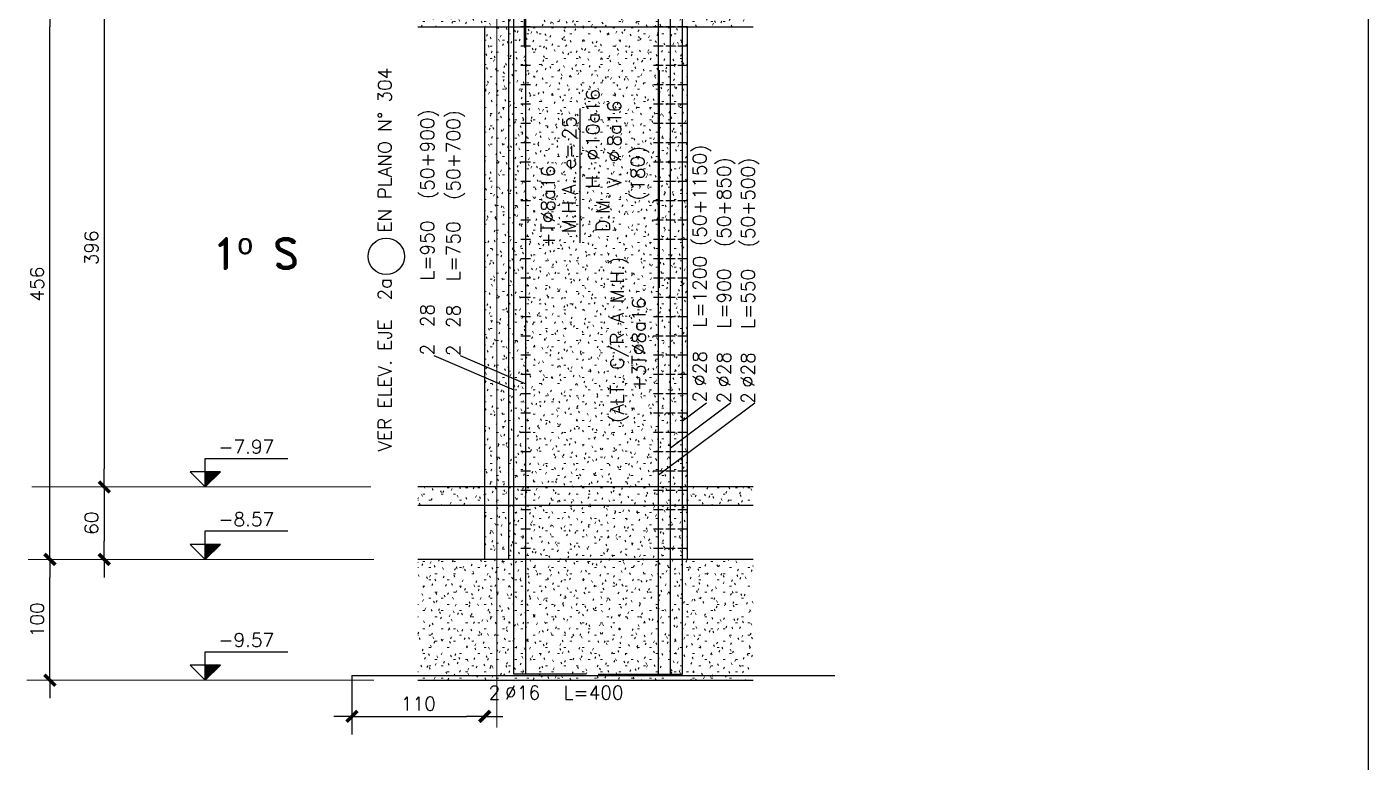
# Model space of a CAD drawing. Extents: x -58 to 5689, y 66 to 4123.
# Drawn here: x 4576 to 5687, y 1531 to 2140 of the extents above; entities that cross this region are included whole.
import ezdxf
from ezdxf.enums import TextEntityAlignment as Align

# ---------------------------------------------------------------- set-up
doc = ezdxf.new("R2010")
doc.units = 0
doc.header["$LTSCALE"] = 30
doc.header["$MEASUREMENT"] = 0
doc.linetypes.add('EJEEd$0$RLE-PROYECCION', pattern=[0.71438, 0.47625, -0.23813])
doc.layers.get('0').update_dxf_attribs({"linetype": 'CONTINUOUS'})
for name, color, linetype in [('EJEEd$0$fe', 7, 'CONTINUOUS'), ('EJEEd$0$RLA-COTAS2', 1, 'CONTINUOUS'), ('EJEEd$0$RLA-FE', 7, 'CONTINUOUS'), ('EJEEd$0$RLA-TEXTOS-FE', 9, 'CONTINUOUS'), ('EJEEd$0$RLA-TEXTOS2', 6, 'CONTINUOUS'), ('EJEEd$0$TEXTOS-FE', 9, 'CONTINUOUS'), ('EJEEd$0$TEXTOS1', 9, 'CONTINUOUS'), ('RLA-FORMATO', 7, 'CONTINUOUS')]:
    doc.layers.add(name, color=color, linetype=linetype)
doc.layers.add('EJEEd$0$RLA-ACHURADO', color=30, linetype='EJEEd$0$RLE-PROYECCION', lineweight=15, transparency=0.7)
for name, color, linetype, lineweight in [('EJEEd$0$RLA-CONTORNO', 30, 'CONTINUOUS', 25), ('EJEEd$0$RLA-EJES', 1, 'CONTINUOUS', 9), ('EJEEd$0$RLA-NIVEL-1', 1, 'CONTINUOUS', 9), ('EJEEd$0$RLA-SELLO', 3, 'CONTINUOUS', 9)]:
    doc.layers.add(name, color=color, linetype=linetype, lineweight=lineweight)
doc.styles.add('EJEEd$0$RomanD', font='romand__.ttf', dxfattribs={"height": 32.5})
doc.styles.add('EJEEd$0$ROMANS', font='romans.shx', dxfattribs={"height": 11.25})
doc.dimstyles.new('EJEEd$0$ING50', dxfattribs={"dimscale": 50, "dimtxt": 0.27, "dimasz": 0.3, "dimexe": 0, "dimexo": 0, "dimgap": 0.1, "dimtad": 1, "dimdec": 1, "dimzin": 12, "dimdsep": 46, "dimtxsty": 'EJEEd$0$ROMANS', "dimblk": 'EJEEd$0$TICK1', "dimblk1": 'EJEEd$0$TICK1', "dimblk2": 'EJEEd$0$TICK1', "dimcen": 0.09, "dimclrd": 2, "dimclre": 1, "dimclrt": 3, "dimadec": 0, "dimazin": 0, "dimtfac": 1, "dimtdec": 0, "dimtix": 1, "dimtmove": 2, "dimatfit": 3, "dimldrblk": 'EJEEd$0$TICK1', "dimfxl": 0, "dimfxlon": 1, "dimtolj": 1, "dimtzin": 0, "dimarcsym": 0})
pattern_1 = [(0, (-887.505, -294.188), (20.32, 5.08), [1.676, -13.564, 1.676, -13.564, -81.28]), (0, (-887.505, -294.188), (20.32, 5.08), [-30.48, 1.676, -28.804, 1.676, -13.564, -35.56]), (0, (-887.505, -294.188), (20.32, 5.08), [-76.2, 1.676, -8.484, 1.676, -23.724]), (120, (-879.885, -291.648), (-14.55941, 15.057636), [1.676, -13.564, 1.676, -13.564, -81.28]), (120, (-879.885, -291.648), (-14.55941, 15.057636), [-30.48, 1.676, -28.804, 1.676, -13.564, -35.56]), (120, (-879.885, -291.648), (-14.55941, 15.057636), [-76.2, 1.676, -8.484, 1.676, -23.724]), (240, (-877.345, -281.488), (-5.76059, -20.137636), [1.676, -13.564, 1.676, -13.564, -81.28]), (240, (-877.345, -281.488), (-5.76059, -20.137636), [-30.48, 1.676, -28.804, 1.676, -13.564, -35.56]), (240, (-877.345, -281.488), (-5.76059, -20.137636), [-76.2, 1.676, -8.484, 1.676, -23.724])]

# ---------------------------------------------------------------- blocks, each defined once
blk = doc.blocks.new('EJEEd$0$TICK1')
at = {"color": 2}
for points in [[(0, 0), (-1, 0)], [(0, 0), (1, 0)]]:
    blk.add_lwpolyline(points, dxfattribs=at)
at = {"color": 2, "const_width": 0.2}
blk.add_lwpolyline([(-0.3, -0.3), (0.3, 0.3)], dxfattribs=at)
blk = doc.blocks.new('EJEEd$0$DIMBLOCK2-EJE Ed')
at = {"color": 2, "lineweight": -2, "transparency": 16777216}
blk.add_line((-1344.5, -942), (-1344.5, -872), dxfattribs=at)
at = {"color": 2, "lineweight": -2, "transparency": 16777216, "xscale": 15, "yscale": 15, "zscale": 15}
for p, rotation in [((-1344.5, -857), 90), ((-1344.5, -957), 270)]:
    blk.add_blockref('EJEEd$0$TICK1', p, dxfattribs=dict(at, rotation=rotation))
at = {"color": 3, "transparency": 16777216, "insert": (-1355.1, -907), "char_height": 11.25, "attachment_point": 5, "rotation": 90, "style": 'EJEEd$0$ROMANS'}
blk.add_mtext('\\A1;100', dxfattribs=at)
blk = doc.blocks.new('EJEEd$0$DIMBLOCK3-EJE Ed')
at = {"color": 2, "lineweight": -2, "transparency": 16777216}
blk.add_line((-1344.5, -842), (-1344.5, -416), dxfattribs=at)
at = {"color": 2, "lineweight": -2, "transparency": 16777216, "xscale": 15, "yscale": 15, "zscale": 15}
for p, rotation in [((-1344.5, -401), 90), ((-1344.5, -857), 270)]:
    blk.add_blockref('EJEEd$0$TICK1', p, dxfattribs=dict(at, rotation=rotation))
at = {"color": 3, "transparency": 16777216, "insert": (-1355.1, -629), "char_height": 11.25, "attachment_point": 5, "rotation": 90, "style": 'EJEEd$0$ROMANS'}
blk.add_mtext('\\A1;456', dxfattribs=at)
blk = doc.blocks.new('EJEEd$0$DIMBLOCK4-EJE Ed')
at = {"color": 2, "lineweight": -2, "transparency": 16777216}
blk.add_line((-1344.5, -386), (-1344.5, -20), dxfattribs=at)
at = {"color": 2, "lineweight": -2, "transparency": 16777216, "xscale": 15, "yscale": 15, "zscale": 15}
for p, rotation in [((-1344.5, -5), 90), ((-1344.5, -401), 270)]:
    blk.add_blockref('EJEEd$0$TICK1', p, dxfattribs=dict(at, rotation=rotation))
at = {"color": 3, "transparency": 16777216, "insert": (-1355.1, -203), "char_height": 11.25, "attachment_point": 5, "rotation": 90, "style": 'EJEEd$0$ROMANS'}
blk.add_mtext('\\A1;396', dxfattribs=at)
blk = doc.blocks.new('EJEEd$0$DIMBLOCK8-EJE Ed')
at = {"color": 2, "lineweight": -2, "transparency": 16777216}
blk.add_line((-1299.5, -416), (-1299.5, -782), dxfattribs=at)
at = {"color": 2, "lineweight": -2, "transparency": 16777216, "xscale": 15, "yscale": 15, "zscale": 15}
for p, rotation in [((-1299.5, -401), 90), ((-1299.5, -797), 270)]:
    blk.add_blockref('EJEEd$0$TICK1', p, dxfattribs=dict(at, rotation=rotation))
at = {"color": 3, "transparency": 16777216, "insert": (-1310.1, -599), "char_height": 11.25, "attachment_point": 5, "rotation": 90, "style": 'EJEEd$0$ROMANS'}
blk.add_mtext('\\A1;396', dxfattribs=at)
blk = doc.blocks.new('EJEEd$0$DIMBLOCK9-EJE Ed')
at = {"color": 2, "lineweight": -2, "transparency": 16777216}
blk.add_line((-1299.5, -812), (-1299.5, -842), dxfattribs=at)
at = {"color": 2, "lineweight": -2, "transparency": 16777216, "xscale": 15, "yscale": 15, "zscale": 15}
for p, rotation in [((-1299.5, -797), 90), ((-1299.5, -857), 270)]:
    blk.add_blockref('EJEEd$0$TICK1', p, dxfattribs=dict(at, rotation=rotation))
at = {"color": 3, "transparency": 16777216, "insert": (-1310.1, -827), "char_height": 11.25, "attachment_point": 5, "rotation": 90, "style": 'EJEEd$0$ROMANS'}
blk.add_mtext('\\A1;60', dxfattribs=at)
blk = doc.blocks.new('EJEEd$0$nivel-el')
blk.add_hatch(color=1).paths.add_polyline_path([(0, 0), (12.5, 12.5), (0, 12.5)])
at = {"color": 3}
blk.add_lwpolyline([(0, 0), (12.5, 12.5), (-12.5, 12.5), (0, 0), (0, 23.61), (68.35, 23.61)], dxfattribs=at)
blk.add_lwpolyline([(0, 0), (12.5, 12.5), (0, 12.5), (0, 0)])
at = {"color": 3, "style": 'EJEEd$0$ROMANS', "flags": 4}
blk.add_attdef('%%P0.00', text='', height=11.25, dxfattribs=at).set_placement((33.96, 27.67), align=Align.CENTER)
blk = doc.blocks.new('*U209')
at = {"layer": 'EJEEd$0$RLA-FE'}
for p, q in [((0, 50), (0, 0)), ((0, 0), (1068.2, 0)), ((1068.2, 0), (1118.2, 0)), ((1118.2, 0), (1150, 0)), ((1150, 0), (1150, 0))]:
    blk.add_line(p, q, dxfattribs=at)
at = {"layer": 'EJEEd$0$RLA-FE', "color": 3, "style": 'EJEEd$0$ROMANS', "flags": 8}
for tag, p in [('F=', (220.2, -19.9)), ('NUM', (234.6, -19.9))]:
    blk.add_attdef(tag, text='', height=11.2, dxfattribs=at).set_placement(p, align=Align.RIGHT)
at = {"layer": 'EJEEd$0$RLA-FE', "color": 3, "style": 'EJEEd$0$ROMANS'}
for tag, p, flags in [('PHI', (238.5, -19.7), 12), ('DIAM', (248.3, -19.9), 12), ('MINUS', (270.4, -19.9), 13), ('MARK', (283.7, -19.9), 13), ('TEXTO_FE1', (287, -19.9), 8), ('TEXTO_FE2', (354.6, -19.9), 8), ('TIPO', (573.8, -57.9), 13), ('NVECES', (559.9, -76.9), 13), ('NUMFE', (563.9, -96.6), 13), ('CAPA', (572.1, -115.7), 13), ('DESPLAZA', (277.2, -134.2), 13), ('ESPACIO', (283.2, -152.5), 13), ('CANT', (297.1, -171.3), 13)]:
    blk.add_attdef(tag, p, '', height=11.2, dxfattribs=dict(at, flags=flags))
blk = doc.blocks.new('*U204')
at = {"layer": 'EJEEd$0$RLA-FE'}
for p, q in [((0, 50), (0, 0)), ((0, 0), (768.2, 0)), ((768.2, 0), (818.2, 0)), ((818.2, 0), (850, 0)), ((850, 0), (850, 0))]:
    blk.add_line(p, q, dxfattribs=at)
at = {"layer": 'EJEEd$0$RLA-FE', "color": 3, "style": 'EJEEd$0$ROMANS', "flags": 8}
for tag, p in [('F=', (219.4, -49.9)), ('NUM', (233.8, -49.9))]:
    blk.add_attdef(tag, text='', height=11.2, dxfattribs=at).set_placement(p, align=Align.RIGHT)
at = {"layer": 'EJEEd$0$RLA-FE', "color": 3, "style": 'EJEEd$0$ROMANS'}
for tag, p, flags in [('PHI', (237.7, -49.7), 12), ('DIAM', (247.5, -49.9), 12), ('MINUS', (269.5, -49.9), 13), ('MARK', (282.9, -49.9), 13), ('TEXTO_FE1', (286.2, -49.9), 8), ('TEXTO_FE2', (353.8, -49.9), 8), ('TIPO', (423.8, -57.9), 13), ('NVECES', (409.9, -76.9), 13), ('NUMFE', (413.9, -96.6), 13), ('CAPA', (422.1, -115.7), 13), ('DESPLAZA', (277.2, -134.2), 13), ('ESPACIO', (283.2, -152.5), 13), ('CANT', (297.1, -171.3), 13)]:
    blk.add_attdef(tag, p, '', height=11.2, dxfattribs=dict(at, flags=flags))
blk = doc.blocks.new('*U214')
at = {"layer": 'EJEEd$0$RLA-FE'}
for p, q in [((0, 50), (0, 0)), ((0, 0), (418.2, 0)), ((418.2, 0), (468.2, 0)), ((468.2, 0), (500, 0)), ((500, 0), (500, 0))]:
    blk.add_line(p, q, dxfattribs=at)
at = {"layer": 'EJEEd$0$RLA-FE', "color": 3, "style": 'EJEEd$0$ROMANS'}
for tag, p, flags in [('TIPO', (248.8, -57.9), 13), ('NVECES', (234.9, -76.9), 13), ('PHI', (237.3, -79.6), 12), ('DIAM', (247.2, -79.8), 12), ('MINUS', (269.2, -79.8), 13), ('MARK', (282.6, -79.8), 13), ('TEXTO_FE1', (285.9, -79.8), 8), ('TEXTO_FE2', (353.4, -79.8), 8), ('NUMFE', (238.9, -96.6), 13), ('CAPA', (247.1, -115.7), 13), ('DESPLAZA', (277.2, -134.2), 13), ('ESPACIO', (283.2, -152.5), 13), ('CANT', (297.1, -171.3), 13)]:
    blk.add_attdef(tag, p, '', height=11.2, dxfattribs=dict(at, flags=flags))
at = {"layer": 'EJEEd$0$RLA-FE', "color": 3, "style": 'EJEEd$0$ROMANS', "flags": 8}
for tag, p in [('F=', (219, -79.8)), ('NUM', (233.4, -79.8))]:
    blk.add_attdef(tag, text='', height=11.2, dxfattribs=at).set_placement(p, align=Align.RIGHT)
blk = doc.blocks.new('*U215')
at = {"layer": 'EJEEd$0$RLA-FE'}
for p, q in [((0, 0), (0, 0)), ((0, 0), (918.2, 0)), ((918.2, 0), (968.2, 0)), ((968.2, 0), (1000, 0)), ((1000, 0), (1000, 0))]:
    blk.add_line(p, q, dxfattribs=at)
at = {"layer": 'EJEEd$0$RLA-FE', "color": 3, "style": 'EJEEd$0$ROMANS', "flags": 8}
for tag, p in [('F=', (264, -60.9)), ('NUM', (278.4, -60.9))]:
    blk.add_attdef(tag, text='', height=11.2, dxfattribs=at).set_placement(p, align=Align.RIGHT)
at = {"layer": 'EJEEd$0$RLA-FE', "color": 3, "style": 'EJEEd$0$ROMANS'}
for tag, p, flags in [('PHI', (282.3, -60.7), 12), ('DIAM', (292.1, -60.9), 12), ('MINUS', (314.2, -60.9), 13), ('MARK', (327.6, -60.9), 13), ('TEXTO_FE1', (330.9, -60.9), 8), ('TEXTO_FE2', (398.4, -60.9), 8), ('TIPO', (498.8, -57.9), 13), ('NVECES', (484.9, -76.9), 13), ('NUMFE', (488.9, -96.6), 13), ('CAPA', (497.1, -115.7), 13), ('DESPLAZA', (277.2, -134.2), 13), ('ESPACIO', (283.2, -152.5), 13), ('CANT', (297.1, -171.3), 13)]:
    blk.add_attdef(tag, p, '', height=11.2, dxfattribs=dict(at, flags=flags))
blk = doc.blocks.new('*U216')
at = {"layer": 'EJEEd$0$RLA-FE', "color": 6}
blk.add_line((0, -1), (180, -1), dxfattribs=at)
at = {"layer": 'EJEEd$0$RLA-FE', "color": 3, "style": 'EJEEd$0$ROMANS', "flags": 8}
for tag, p in [('(', (75.7, 11.5)), ('EMP', (94.7, 11.5)), (')', (114, 11.5))]:
    blk.add_attdef(tag, text='', height=11.2, dxfattribs=at).set_placement(p, align=Align.CENTER)
blk = doc.blocks.new('*U217')
at = {"layer": 'EJEEd$0$RLA-FE'}
for p, q in [((0, -50), (0, 0)), ((0, 0), (818.2, 0)), ((818.2, 0), (868.2, 0)), ((868.2, 0), (900, 0)), ((900, 0), (900, 0))]:
    blk.add_line(p, q, dxfattribs=at)
at = {"layer": 'EJEEd$0$RLA-FE', "color": 3, "style": 'EJEEd$0$ROMANS', "flags": 8}
for tag, p in [('F=', (259.1, 65.9)), ('NUM', (273.5, 65.9))]:
    blk.add_attdef(tag, text='', height=11.2, dxfattribs=at).set_placement(p, align=Align.RIGHT)
at = {"layer": 'EJEEd$0$RLA-FE', "color": 3, "style": 'EJEEd$0$ROMANS'}
for tag, p, flags in [('PHI', (277.4, 66.1), 14), ('DIAM', (287.2, 65.9), 12), ('MINUS', (309.3, 65.9), 13), ('MARK', (322.6, 65.9), 13), ('TEXTO_FE1', (325.9, 65.9), 8), ('TEXTO_FE2', (393.5, 65.9), 8), ('TIPO', (448.8, -75.8), 13), ('NVECES', (434.9, -94.7), 13), ('NUMFE', (438.9, -114.5), 13), ('CAPA', (447.1, -133.6), 13), ('DESPLAZA', (278.3, -151.6), 13), ('ESPACIO', (284.4, -170), 13), ('CANT', (298.2, -188.8), 13)]:
    blk.add_attdef(tag, p, '', height=11.2, dxfattribs=dict(at, flags=flags))
blk = doc.blocks.new('*U220')
at = {"layer": 'EJEEd$0$RLA-FE'}
for p, q in [((0, -50), (0, 0)), ((0, 0), (618.2, 0)), ((618.2, 0), (668.2, 0)), ((668.2, 0), (700, 0)), ((700, 0), (700, 0))]:
    blk.add_line(p, q, dxfattribs=at)
at = {"layer": 'EJEEd$0$RLA-FE', "color": 3, "style": 'EJEEd$0$ROMANS', "flags": 8}
for tag, p in [('F=', (258.4, 54.4)), ('NUM', (272.8, 54.4))]:
    blk.add_attdef(tag, text='', height=11.2, dxfattribs=at).set_placement(p, align=Align.RIGHT)
at = {"layer": 'EJEEd$0$RLA-FE', "color": 3, "style": 'EJEEd$0$ROMANS'}
for tag, p, flags in [('PHI', (276.7, 54.6), 14), ('DIAM', (286.6, 54.4), 12), ('MINUS', (308.6, 54.4), 13), ('MARK', (322, 54.4), 13), ('TEXTO_FE1', (325.3, 54.4), 8), ('TEXTO_FE2', (392.8, 54.4), 8), ('TIPO', (348.8, -75.8), 13), ('NVECES', (334.9, -94.7), 13), ('NUMFE', (338.9, -114.5), 13), ('CAPA', (347.1, -133.6), 13), ('DESPLAZA', (278.3, -151.6), 13), ('ESPACIO', (284.4, -170), 13), ('CANT', (298.2, -188.8), 13)]:
    blk.add_attdef(tag, p, '', height=11.2, dxfattribs=dict(at, flags=flags))
blk = doc.blocks.new('*U221')
at = {"layer": 'EJEEd$0$RLA-FE'}
for p, q in [((0, 0), (0, 0)), ((0, 0), (718.2, 0)), ((718.2, 0), (768.2, 0)), ((768.2, 0), (800, 0)), ((800, 0), (800, 0))]:
    blk.add_line(p, q, dxfattribs=at)
at = {"layer": 'EJEEd$0$RLA-FE', "color": 3, "style": 'EJEEd$0$ROMANS', "flags": 8}
for tag, p in [('F=', (283.5, 48.8)), ('NUM', (297.9, 48.8))]:
    blk.add_attdef(tag, text='', height=11.2, dxfattribs=at).set_placement(p, align=Align.RIGHT)
at = {"layer": 'EJEEd$0$RLA-FE', "color": 3, "style": 'EJEEd$0$ROMANS'}
for tag, p, flags in [('PHI', (301.8, 49), 14), ('DIAM', (311.6, 48.8), 12), ('MINUS', (333.7, 48.8), 13), ('MARK', (347.1, 48.8), 13), ('TEXTO_FE1', (350.4, 48.8), 8), ('TEXTO_FE2', (417.9, 48.8), 8), ('TIPO', (398.8, -75.8), 13), ('NVECES', (384.9, -94.7), 13), ('NUMFE', (388.9, -114.5), 13), ('CAPA', (397.1, -133.6), 13), ('DESPLAZA', (278.3, -151.6), 13), ('ESPACIO', (284.4, -170), 13), ('CANT', (298.2, -188.8), 13)]:
    blk.add_attdef(tag, p, '', height=11.2, dxfattribs=dict(at, flags=flags))
blk = doc.blocks.new('*U222')
at = {"layer": 'EJEEd$0$RLA-FE', "color": 6}
blk.add_line((0, 1), (180, 1), dxfattribs=at)
at = {"layer": 'EJEEd$0$RLA-FE', "color": 3, "style": 'EJEEd$0$ROMANS', "flags": 8}
for tag, p in [('(', (75.7, 41.1)), ('EMP', (94.7, 41.1)), (')', (114, 41.1))]:
    blk.add_attdef(tag, text='', height=11.2, dxfattribs=at).set_placement(p, align=Align.CENTER)
blk = doc.blocks.new('*U226')
at = {"layer": 'EJEEd$0$TEXTOS1', "color": 5}
blk.add_line((-55.6, 0), (55.6, 0), dxfattribs=at)
at = {"layer": 'EJEEd$0$TEXTOS-FE', "color": 9, "style": 'EJEEd$0$ROMANS'}
for s, p in [('H. %%C', (5.9, -16)), ('D.M.', (-30.8, -24.4)), ('V. %%C', (5.4, -33.8))]:
    blk.add_text(s, height=11.25, dxfattribs=at).set_placement(p, align=Align.CENTER)
at = {"layer": 'EJEEd$0$TEXTOS-FE', "color": 9, "style": 'EJEEd$0$ROMANS', "flags": 12}
for tag, p in [('MALLA_2', (23.9, -16.1)), ('MALLA_3', (24, -34))]:
    blk.add_attdef(tag, p, '', height=11.2, dxfattribs=at)
at = {"layer": 'EJEEd$0$TEXTOS1', "color": 9, "style": 'EJEEd$0$ROMANS'}
blk.add_text('M.H.A. e=', height=11.25, dxfattribs=at).set_placement((-10.5, 3.6), align=Align.CENTER)
at = {"layer": 'EJEEd$0$TEXTOS1', "color": 9, "style": 'EJEEd$0$ROMANS', "flags": 12}
blk.add_attdef('ESPESOR', (30.1, 3.4), '', height=11.2, dxfattribs=at)
blk = doc.blocks.new('*U228')
at = {"layer": 'EJEEd$0$RLA-FE'}
for p, q in [((0, 0), (0, 0)), ((0, 0), (318.2, 0)), ((318.2, 0), (368.2, 0)), ((368.2, 0), (400, 0)), ((400, 0), (400, 0))]:
    blk.add_line(p, q, dxfattribs=at)
at = {"layer": 'EJEEd$0$RLA-FE', "color": 3, "style": 'EJEEd$0$ROMANS', "flags": 8}
for tag, p in [('F=', (108.4, -19.9)), ('NUM', (122.8, -19.9))]:
    blk.add_attdef(tag, text='', height=11.2, dxfattribs=at).set_placement(p, align=Align.RIGHT)
at = {"layer": 'EJEEd$0$RLA-FE', "color": 3, "style": 'EJEEd$0$ROMANS'}
for tag, p, flags in [('PHI', (126.7, -19.7), 12), ('DIAM', (136.6, -19.9), 12), ('MINUS', (158.6, -19.9), 13), ('MARK', (172, -19.9), 13), ('TEXTO_FE1', (175.3, -19.9), 8), ('TEXTO_FE2', (242.8, -19.9), 8), ('TIPO', (198.8, -57.9), 13), ('NVECES', (184.9, -76.9), 13), ('NUMFE', (188.9, -96.6), 13), ('CAPA', (197.1, -115.7), 13), ('DESPLAZA', (277.2, -134.2), 13), ('ESPACIO', (283.2, -152.5), 13), ('CANT', (297.1, -171.3), 13)]:
    blk.add_attdef(tag, p, '', height=11.2, dxfattribs=dict(at, flags=flags))
blk = doc.blocks.new('*D227')
at = {"layer": 'EJEEd$0$RLA-FE', "color": 2, "lineweight": -2, "transparency": 16777216}
blk.add_line((-1079.3, -987), (-999.3, -987), dxfattribs=at)
at = {"layer": 'EJEEd$0$RLA-FE', "color": 2, "lineweight": -2, "transparency": 16777216, "xscale": 15, "yscale": 15, "zscale": 15, "rotation": 180}
blk.add_blockref('EJEEd$0$TICK1', (-1094.3, -987), dxfattribs=at)
at = {"layer": 'EJEEd$0$RLA-FE', "color": 2, "lineweight": -2, "transparency": 16777216, "xscale": 15, "yscale": 15, "zscale": 15}
blk.add_blockref('EJEEd$0$TICK1', (-984.3, -987), dxfattribs=at)
at = {"layer": 'EJEEd$0$RLA-FE', "color": 3, "transparency": 16777216, "insert": (-1039.3, -976.4), "char_height": 11.25, "attachment_point": 5, "style": 'EJEEd$0$ROMANS'}
blk.add_mtext('\\A1;110', dxfattribs=at)
blk = doc.blocks.new('*U229')
at = {"layer": 'EJEEd$0$RLA-FE', "color": 1}
blk.add_line((-4, 0), (4, 0), dxfattribs=at)
blk = doc.blocks.new('*U230')
at = {"layer": 'EJEEd$0$RLA-COTAS2', "color": 0, "linetype": 'ByBlock', "lineweight": -2, "transparency": 16777216}
for p in [(0, 432), (0, 416), (0, 400), (0, 384), (0, 368), (0, 352), (0, 336), (0, 320), (0, 304), (0, 288), (0, 272), (0, 256), (0, 240), (0, 224), (0, 208), (0, 192), (0, 176), (0, 160), (0, 144), (0, 128), (0, 112), (0, 96), (0, 80), (0, 64), (0, 48), (0, 32), (0, 16), (0, 0)]:
    blk.add_blockref('*U229', p, dxfattribs=at)
blk = doc.blocks.new('*U231')
at = {"layer": 'EJEEd$0$RLA-FE', "color": 1}
blk.add_line((-4, 0), (4, 0), dxfattribs=at)
blk = doc.blocks.new('*U232')
at = {"layer": 'EJEEd$0$RLA-COTAS2', "color": 0, "linetype": 'ByBlock', "lineweight": -2, "transparency": 16777216}
for p in [(0, 432), (0, 416), (0, 400), (0, 384), (0, 368), (0, 352), (0, 336), (0, 320), (0, 304), (0, 288), (0, 272), (0, 256), (0, 240), (0, 224), (0, 208), (0, 192), (0, 176), (0, 160), (0, 144), (0, 128), (0, 112), (0, 96), (0, 80), (0, 64), (0, 48), (0, 32), (0, 16), (0, 0)]:
    blk.add_blockref('*U231', p, dxfattribs=at)
blk = doc.blocks.new('*U233')
at = {"layer": 'EJEEd$0$RLA-FE', "color": 1}
blk.add_line((-4, 0), (4, 0), dxfattribs=at)
blk = doc.blocks.new('*U234')
at = {"layer": 'EJEEd$0$RLA-COTAS2', "color": 0, "linetype": 'ByBlock', "lineweight": -2, "transparency": 16777216}
for p in [(0, 432), (0, 416), (0, 400), (0, 384), (0, 368), (0, 352), (0, 336), (0, 320), (0, 304), (0, 288), (0, 272), (0, 256), (0, 240), (0, 224), (0, 208), (0, 192), (0, 176), (0, 160), (0, 144), (0, 128), (0, 112), (0, 96), (0, 80), (0, 64), (0, 48), (0, 32), (0, 16), (0, 0)]:
    blk.add_blockref('*U233', p, dxfattribs=at)
blk = doc.blocks.new('*U235')
at = {"layer": 'EJEEd$0$RLA-FE', "color": 1}
blk.add_line((-4, 0), (4, 0), dxfattribs=at)
blk = doc.blocks.new('*U236')
at = {"layer": 'EJEEd$0$RLA-COTAS2', "color": 0, "linetype": 'ByBlock', "lineweight": -2, "transparency": 16777216}
for p in [(0, 432), (0, 416), (0, 400), (0, 384), (0, 368), (0, 352), (0, 336), (0, 320), (0, 304), (0, 288), (0, 272), (0, 256), (0, 240), (0, 224), (0, 208), (0, 192), (0, 176), (0, 160), (0, 144), (0, 128), (0, 112), (0, 96), (0, 80), (0, 64), (0, 48), (0, 32), (0, 16), (0, 0)]:
    blk.add_blockref('*U235', p, dxfattribs=at)
blk = doc.blocks.new('*U237')
at = {"layer": 'EJEEd$0$RLA-FE', "color": 1}
blk.add_line((-4, 0), (4, 0), dxfattribs=at)
blk = doc.blocks.new('*U238')
at = {"layer": 'EJEEd$0$RLA-COTAS2', "color": 0, "linetype": 'ByBlock', "lineweight": -2, "transparency": 16777216}
for p in [(0, 432), (0, 416), (0, 400), (0, 384), (0, 368), (0, 352), (0, 336), (0, 320), (0, 304), (0, 288), (0, 272), (0, 256), (0, 240), (0, 224), (0, 208), (0, 192), (0, 176), (0, 160), (0, 144), (0, 128), (0, 112), (0, 96), (0, 80), (0, 64), (0, 48), (0, 32), (0, 16), (0, 0)]:
    blk.add_blockref('*U237', p, dxfattribs=at)
blk = doc.blocks.new('*U239')
at = {"layer": 'EJEEd$0$RLA-FE', "color": 1}
blk.add_line((-4, 0), (4, 0), dxfattribs=at)
blk = doc.blocks.new('*U240')
at = {"layer": 'EJEEd$0$RLA-COTAS2', "color": 0, "linetype": 'ByBlock', "lineweight": -2, "transparency": 16777216}
for p in [(0, 432), (0, 416), (0, 400), (0, 384), (0, 368), (0, 352), (0, 336), (0, 320), (0, 304), (0, 288), (0, 272), (0, 256), (0, 240), (0, 224), (0, 208), (0, 192), (0, 176), (0, 160), (0, 144), (0, 128), (0, 112), (0, 96), (0, 80), (0, 64), (0, 48), (0, 32), (0, 16), (0, 0)]:
    blk.add_blockref('*U239', p, dxfattribs=at)
blk = doc.blocks.new('*U257')
at = {"layer": 'EJEEd$0$RLA-FE', "color": 1}
blk.add_line((-4, 0), (4, 0), dxfattribs=at)
blk = doc.blocks.new('*U258')
at = {"layer": 'EJEEd$0$RLA-COTAS2', "color": 0, "linetype": 'ByBlock', "lineweight": -2, "transparency": 16777216}
for p in [(0, 432), (0, 416), (0, 400), (0, 384), (0, 368), (0, 352), (0, 336), (0, 320), (0, 304), (0, 288), (0, 272), (0, 256), (0, 240), (0, 224), (0, 208), (0, 192), (0, 176), (0, 160), (0, 144), (0, 128), (0, 112), (0, 96), (0, 80), (0, 64), (0, 48), (0, 32), (0, 16), (0, 0)]:
    blk.add_blockref('*U257', p, dxfattribs=at)
blk = doc.blocks.new('EJEEd')
at = {"layer": 'EJEEd$0$RLA-ACHURADO'}
h = blk.add_hatch(dxfattribs=at)
h.set_pattern_fill('SAND - DENSE', color=256, style=0, pattern_type=2)
h.set_pattern_definition(pattern_1)
h.paths.add_polyline_path([(-1039.64, -416), (-761.83, -416), (-761.83, -401), (-1039.64, -401)], flags=0)
h = blk.add_hatch(dxfattribs=at)
h.set_pattern_fill('SAND - DENSE', color=256, style=0, pattern_type=2)
h.set_pattern_definition(pattern_1)
h.paths.add_polyline_path([(-964.32, -857), (-964.32, -812), (-984.32, -812), (-984.32, -857)], flags=0)
h.paths.add_polyline_path([(-984.32, -797), (-964.32, -797), (-964.32, -416), (-984.32, -416)], flags=0)
h = blk.add_hatch(dxfattribs=at)
h.set_pattern_fill('SAND - DENSE', color=256, style=0, pattern_type=2)
h.set_pattern_definition(pattern_1)
h.paths.add_polyline_path([(-964.32, -857), (-816.44, -857), (-816.44, -812), (-964.32, -812)], flags=0)
h.paths.add_polyline_path([(-964.32, -797), (-816.44, -797), (-816.44, -416), (-964.32, -416)], flags=0)
h = blk.add_hatch(dxfattribs=at)
h.set_pattern_fill('SAND - DENSE', color=256, style=0, pattern_type=2)
h.set_pattern_definition(pattern_1)
h.paths.add_polyline_path([(-1039.64, -812), (-761.83, -812), (-761.83, -797), (-1039.64, -797), (-1039.64, -798.78)], flags=0)
h = blk.add_hatch(dxfattribs=at)
h.set_pattern_fill('SAND - DENSE', color=256, style=0, pattern_type=2)
h.set_pattern_definition(pattern_1)
h.paths.add_polyline_path([(-761.83, -957), (-761.83, -857), (-1039.64, -857), (-1039.64, -957)], flags=0)
at = {"layer": 'EJEEd$0$RLA-CONTORNO'}
for p, q in [((-964.32, -857), (-964.32, 787)), ((-1039.64, -416), (-761.83, -416)), ((-984.32, -797), (-984.32, -416)), ((-816.44, -797), (-816.44, -416)), ((-761.83, -797), (-1039.64, -797)), ((-984.32, -812), (-984.32, -797)), ((-816.44, -812), (-816.44, -797)), ((-1039.64, -812), (-761.83, -812)), ((-984.32, -857), (-984.32, -812)), ((-816.44, -857), (-816.44, -812)), ((-761.83, -857), (-1039.64, -857)), ((-1039.64, -957), (-761.83, -957))]:
    blk.add_line(p, q, dxfattribs=at)
at = {"layer": 'EJEEd$0$RLA-CONTORNO', "color": 2}
for p, q in [((-1026.42, -688.26), (-960.32, -716.55)), ((-1004.68, -688.26), (-950.32, -711.52)), ((-760.65, -727.67), (-840.44, -787.15)), ((-780.65, -727.67), (-830.44, -764.78)), ((-800.65, -727.67), (-820.44, -742.41))]:
    blk.add_line(p, q, dxfattribs=at)
at = {"layer": 'EJEEd$0$RLA-EJES'}
blk.add_line((-974.32, -996.18), (-974.32, 1463), dxfattribs=at)
at = {"layer": 'EJEEd$0$RLA-FE', "color": 1}
blk.add_line((-1094.32, -953), (-1094.32, -1002), dxfattribs=at)
at = {"layer": 'EJEEd$0$RLA-NIVEL-1'}
for p, q in [((-1359.51, -797), (-1078.74, -797)), ((-1076.25, -857), (-1362.64, -857)), ((-1076.25, -957), (-1363.63, -957))]:
    blk.add_line(p, q, dxfattribs=at)
at = {"layer": 'EJEEd$0$RLA-SELLO'}
for p, q in [((-1362.64, -857), (-1233.26, -857)), ((-1363.63, -957), (-1230.27, -957))]:
    blk.add_line(p, q, dxfattribs=at)
at = {"layer": 'EJEEd$0$RLA-TEXTOS-FE', "color": 2}
blk.add_circle((-1065.91, -606.08), 15.07, dxfattribs=at)
ref = blk.add_blockref('*U226', (-905.24, -539.24), dxfattribs=dict(rotation=90))
ref.add_attrib('ESPESOR', '25', (-908.68, -509.18), dxfattribs={"layer": 'EJEEd$0$TEXTOS1', "color": 9, "height": 11.25, "rotation": 90, "style": 'EJEEd$0$ROMANS'})
ref.add_attrib('MALLA_2', '10a16', (-889.16, -515.32), dxfattribs={"layer": 'EJEEd$0$TEXTOS-FE', "color": 9, "height": 11.25, "rotation": 90, "style": 'EJEEd$0$ROMANS'})
ref.add_attrib('MALLA_3', '8a16', (-871.26, -515.2), dxfattribs={"layer": 'EJEEd$0$TEXTOS-FE', "color": 9, "height": 11.25, "rotation": 90, "style": 'EJEEd$0$ROMANS'})
ref = blk.add_blockref('EJEEd$0$nivel-el', (-1215.81, -797))
ref.add_attrib('%%P0.00', '-7.97', dxfattribs={"color": 3, "height": 11.25, "style": 'EJEEd$0$ROMANS'}).set_placement((-1181.85, -769.33), align=Align.CENTER)
ref = blk.add_blockref('EJEEd$0$nivel-el', (-1215.81, -857))
ref.add_attrib('%%P0.00', '-8.57', dxfattribs={"color": 3, "height": 11.25, "style": 'EJEEd$0$ROMANS'}).set_placement((-1181.85, -829.33), align=Align.CENTER)
ref = blk.add_blockref('EJEEd$0$nivel-el', (-1215.81, -957))
ref.add_attrib('%%P0.00', '-9.57', dxfattribs={"color": 3, "height": 11.25, "style": 'EJEEd$0$ROMANS'}).set_placement((-1181.85, -929.33), align=Align.CENTER)
at = {"layer": 'EJEEd$0$fe'}
ref = blk.add_blockref('*U222', (-950.32, -432), dxfattribs=dict(at, rotation=90))
ref.add_attrib('EMP', '180', dxfattribs={"layer": 'EJEEd$0$RLA-FE', "color": 3, "height": 11.25, "rotation": 90, "style": 'EJEEd$0$ROMANS'}).set_placement((-991.46, -337.32), align=Align.CENTER)
ref.add_attrib('(', '(', dxfattribs={"layer": 'EJEEd$0$RLA-FE', "color": 3, "height": 11.25, "rotation": 90, "style": 'EJEEd$0$ROMANS'}).set_placement((-991.46, -356.34), align=Align.CENTER)
ref.add_attrib(')', ')', dxfattribs={"layer": 'EJEEd$0$RLA-FE', "color": 3, "height": 11.25, "rotation": 90, "style": 'EJEEd$0$ROMANS'}).set_placement((-991.46, -318.01), align=Align.CENTER)
ref = blk.add_blockref('*U216', (-840.44, -632), dxfattribs=dict(at, rotation=90))
ref.add_attrib('EMP', '180', dxfattribs={"layer": 'EJEEd$0$RLA-FE', "color": 3, "height": 11.25, "rotation": 90, "style": 'EJEEd$0$ROMANS'}).set_placement((-851.94, -537.32), align=Align.CENTER)
ref.add_attrib('(', '(', dxfattribs={"layer": 'EJEEd$0$RLA-FE', "color": 3, "height": 11.25, "rotation": 90, "style": 'EJEEd$0$ROMANS'}).set_placement((-851.94, -556.34), align=Align.CENTER)
ref.add_attrib(')', ')', dxfattribs={"layer": 'EJEEd$0$RLA-FE', "color": 3, "height": 11.25, "rotation": 90, "style": 'EJEEd$0$ROMANS'}).set_placement((-851.94, -518.01), align=Align.CENTER)
at = {"layer": 'EJEEd$0$RLA-COTAS2', "rotation": 180}
for name, p in [('*U258', (-950.32, -416)), ('*U230', (-840.44, -416)), ('*U236', (-840.44, -416)), ('*U232', (-830.44, -416)), ('*U238', (-830.44, -416)), ('*U234', (-820.44, -416)), ('*U240', (-820.44, -416))]:
    blk.add_blockref(name, p, dxfattribs=at)
at = {"layer": 'EJEEd$0$RLA-FE'}
ref = blk.add_blockref('*U221', (-950.32, -432), dxfattribs=dict(at, rotation=90))
ref.add_attrib('DIAM', '28', (-999.12, -120.35), dxfattribs={"color": 3, "height": 11.25, "rotation": 90, "style": 'EJEEd$0$ROMANS'})
ref.add_attrib('NUM', '2', dxfattribs={"color": 3, "height": 11.25, "rotation": 90, "style": 'EJEEd$0$ROMANS'}).set_placement((-999.12, -134.11), align=Align.RIGHT)
ref.add_attrib('TEXTO_FE1', 'L=800', (-999.12, -81.64), dxfattribs={"color": 3, "height": 11.25, "rotation": 90, "style": 'EJEEd$0$ROMANS'})
ref = blk.add_blockref('*U215', (-840.44, -632), dxfattribs=dict(at, rotation=90))
ref.add_attrib('DIAM', '28', (-779.51, -339.86), dxfattribs={"color": 3, "height": 11.25, "rotation": 90, "style": 'EJEEd$0$ROMANS'})
ref.add_attrib('NUM', '2', dxfattribs={"color": 3, "height": 11.25, "rotation": 90, "style": 'EJEEd$0$ROMANS'}).set_placement((-779.51, -353.61), align=Align.RIGHT)
ref.add_attrib('TEXTO_FE1', 'L=1000', (-779.51, -301.14), dxfattribs={"color": 3, "height": 11.25, "rotation": 90, "style": 'EJEEd$0$ROMANS'})
ref.add_attrib('PHI', '%%C', (-779.72, -349.71), dxfattribs={"color": 3, "height": 11.25, "rotation": 90, "style": 'EJEEd$0$ROMANS'})
ref = blk.add_blockref('*U209', (-820.44, -952), dxfattribs=dict(at, rotation=90))
ref.add_attrib('DIAM', '28', (-800.54, -703.66), dxfattribs={"color": 3, "height": 11.25, "rotation": 90, "style": 'EJEEd$0$ROMANS'})
ref.add_attrib('NUM', '2', dxfattribs={"color": 3, "height": 11.25, "rotation": 90, "style": 'EJEEd$0$ROMANS'}).set_placement((-800.54, -717.42), align=Align.RIGHT)
ref.add_attrib('TEXTO_FE1', 'L=1200', (-800.54, -664.95), dxfattribs={"color": 3, "height": 11.25, "rotation": 90, "style": 'EJEEd$0$ROMANS'})
ref.add_attrib('TEXTO_FE2', '(50+1150)', (-800.56, -597.43), dxfattribs={"color": 3, "height": 11.25, "rotation": 90, "style": 'EJEEd$0$ROMANS'})
ref.add_attrib('PHI', '%%C', (-800.76, -713.52), dxfattribs={"color": 3, "height": 11.25, "rotation": 90, "style": 'EJEEd$0$ROMANS'})
ref = blk.add_blockref('*U217', (-960.32, -952), dxfattribs=dict(at, rotation=90))
ref.add_attrib('DIAM', '28', (-1026.23, -664.77), dxfattribs={"color": 3, "height": 11.25, "rotation": 90, "style": 'EJEEd$0$ROMANS'})
ref.add_attrib('NUM', '2', dxfattribs={"color": 3, "height": 11.25, "rotation": 90, "style": 'EJEEd$0$ROMANS'}).set_placement((-1026.23, -678.52), align=Align.RIGHT)
ref.add_attrib('TEXTO_FE1', 'L=950', (-1026.23, -626.06), dxfattribs={"color": 3, "height": 11.25, "rotation": 90, "style": 'EJEEd$0$ROMANS'})
ref.add_attrib('TEXTO_FE2', '(50+900)', (-1026.25, -558.53), dxfattribs={"color": 3, "height": 11.25, "rotation": 90, "style": 'EJEEd$0$ROMANS'})
ref = blk.add_blockref('*U204', (-830.44, -952), dxfattribs=dict(at, rotation=90))
ref.add_attrib('DIAM', '28', (-780.54, -704.47), dxfattribs={"color": 3, "height": 11.25, "rotation": 90, "style": 'EJEEd$0$ROMANS'})
ref.add_attrib('NUM', '2', dxfattribs={"color": 3, "height": 11.25, "rotation": 90, "style": 'EJEEd$0$ROMANS'}).set_placement((-780.54, -718.22), align=Align.RIGHT)
ref.add_attrib('TEXTO_FE1', 'L=900', (-780.54, -665.76), dxfattribs={"color": 3, "height": 11.25, "rotation": 90, "style": 'EJEEd$0$ROMANS'})
ref.add_attrib('TEXTO_FE2', '(50+850)', (-780.56, -598.24), dxfattribs={"color": 3, "height": 11.25, "rotation": 90, "style": 'EJEEd$0$ROMANS'})
ref.add_attrib('PHI', '%%C', (-780.76, -714.32), dxfattribs={"color": 3, "height": 11.25, "rotation": 90, "style": 'EJEEd$0$ROMANS'})
ref = blk.add_blockref('*U220', (-950.32, -952), dxfattribs=dict(at, rotation=90))
ref.add_attrib('DIAM', '28', (-1004.68, -665.4), dxfattribs={"color": 3, "height": 11.25, "rotation": 90, "style": 'EJEEd$0$ROMANS'})
ref.add_attrib('NUM', '2', dxfattribs={"color": 3, "height": 11.25, "rotation": 90, "style": 'EJEEd$0$ROMANS'}).set_placement((-1004.68, -679.15), align=Align.RIGHT)
ref.add_attrib('TEXTO_FE1', 'L=750', (-1004.68, -626.69), dxfattribs={"color": 3, "height": 11.25, "rotation": 90, "style": 'EJEEd$0$ROMANS'})
ref.add_attrib('TEXTO_FE2', '(50+700)', (-1004.69, -559.17), dxfattribs={"color": 3, "height": 11.25, "rotation": 90, "style": 'EJEEd$0$ROMANS'})
ref = blk.add_blockref('*U214', (-840.44, -952), dxfattribs=dict(at, rotation=90))
ref.add_attrib('DIAM', '28', (-760.65, -704.81), dxfattribs={"color": 3, "height": 11.25, "rotation": 90, "style": 'EJEEd$0$ROMANS'})
ref.add_attrib('NUM', '2', dxfattribs={"color": 3, "height": 11.25, "rotation": 90, "style": 'EJEEd$0$ROMANS'}).set_placement((-760.65, -718.56), align=Align.RIGHT)
ref.add_attrib('TEXTO_FE1', 'L=550', (-760.65, -666.1), dxfattribs={"color": 3, "height": 11.25, "rotation": 90, "style": 'EJEEd$0$ROMANS'})
ref.add_attrib('TEXTO_FE2', '(50+500)', (-760.67, -598.57), dxfattribs={"color": 3, "height": 11.25, "rotation": 90, "style": 'EJEEd$0$ROMANS'})
ref.add_attrib('PHI', '%%C', (-760.86, -714.66), dxfattribs={"color": 3, "height": 11.25, "rotation": 90, "style": 'EJEEd$0$ROMANS'})
ref = blk.add_blockref('*U228', (-1094.32, -953), dxfattribs=at)
ref.add_attrib('DIAM', '16', (-957.72, -972.89), dxfattribs={"color": 3, "height": 11.25, "style": 'EJEEd$0$ROMANS'})
ref.add_attrib('NUM', '2', dxfattribs={"color": 3, "height": 11.25, "style": 'EJEEd$0$ROMANS'}).set_placement((-971.47, -972.89), align=Align.RIGHT)
ref.add_attrib('TEXTO_FE1', 'L=400', (-919, -972.89), dxfattribs={"color": 3, "height": 11.25, "style": 'EJEEd$0$ROMANS'})
ref.add_attrib('PHI', '%%C', (-967.57, -972.68), dxfattribs={"color": 3, "height": 11.25, "style": 'EJEEd$0$ROMANS'})
at = {"layer": 'EJEEd$0$RLA-TEXTOS2', "color": 5, "insert": (-1174.19, -603.64), "char_height": 25, "width": 113.177, "attachment_point": 5, "line_spacing_factor": 0.941778, "style": 'EJEEd$0$RomanD'}
blk.add_mtext('1º S', dxfattribs=at)
at = {"layer": 'EJEEd$0$TEXTOS-FE', "color": 9, "style": 'EJEEd$0$ROMANS'}
for s, p in [('VER ELEV. EJE  2a   EN PLANO N%%D 304', (-1061.47, -767.59)), ('+T%%C8a16', (-926.29, -598.87)), ('(ALT. C/R A M.H.)', (-869.01, -743.77)), ('+3T%%C8a16', (-851.05, -717.81))]:
    blk.add_text(s, height=11.25, rotation=90, dxfattribs=at).set_placement(p)
for base, p1, p2, picture, middle in [((-1344.5, -5), (-1349.5, -401), (-1349.5, -5), 'EJEEd$0$DIMBLOCK4-EJE Ed', (-1355.13, -203)), ((-1344.5, -401), (-1339.5, -857), (-1349.5, -401), 'EJEEd$0$DIMBLOCK3-EJE Ed', (-1355.13, -629)), ((-1299.5, -797), (-1294.5, -401), (-1294.5, -797), 'EJEEd$0$DIMBLOCK8-EJE Ed', (-1310.13, -599)), ((-1299.5, -857), (-1294.5, -797), (-1294.5, -857), 'EJEEd$0$DIMBLOCK9-EJE Ed', (-1310.13, -827)), ((-1344.5, -857), (-1339.5, -957), (-1339.5, -857), 'EJEEd$0$DIMBLOCK2-EJE Ed', (-1355.13, -907))]:
    dim = blk.add_linear_dim(base=base, p1=p1, p2=p2, angle=90, dimstyle='EJEEd$0$ING50')
    dim.commit()
    dim.dimension.update_dxf_attribs({"geometry": picture, "text_midpoint": middle})
at = {"layer": 'EJEEd$0$RLA-FE'}
dim = blk.add_aligned_dim(p1=(-1094.32, -953), p2=(-984.32, -953), distance=-34, dimstyle='EJEEd$0$ING50', dxfattribs=at)
dim.commit()
dim.dimension.update_dxf_attribs({"geometry": '*D227', "text_midpoint": (-1039.32, -976.37)})

msp = doc.modelspace()

# ---------------------------------------------------------------- linework, layer by layer
at = {"layer": 'RLA-FORMATO', "color": 6, "linetype": 'Continuous'}
msp.add_line((5686.9, 4123.1), (5686.9, 68.1), dxfattribs=at)

# ---------------------------------------------------------------- block references
msp.add_blockref('EJEEd', (5939.4, 2555.9))

doc.saveas('drawing.dxf')
